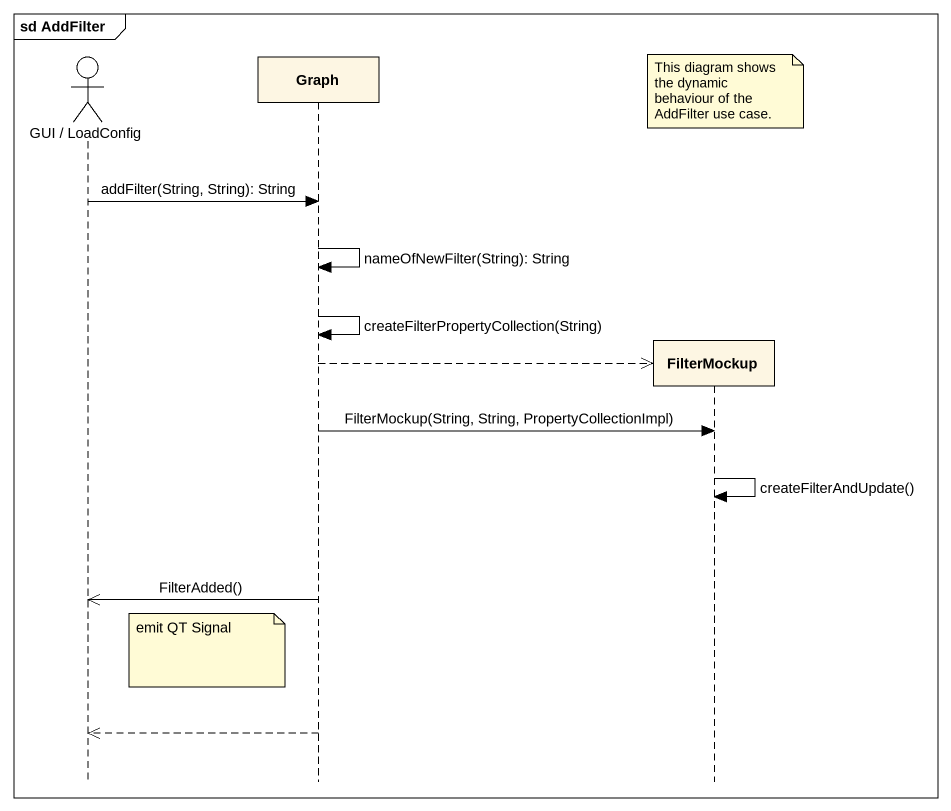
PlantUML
@startuml
mainframe sd AddFilter
hide footbox
actor "GUI / LoadConfig" as GUI_LoadConfig
participant Graph
participant FilterMockup

note over FilterMockup : This diagram shows the dynamic behaviour of the AddFilter use case.
GUI_LoadConfig -> Graph : addFilter(String, String): String
Graph -> Graph : nameOfNewFilter(String): String
Graph -> Graph : createFilterPropertyCollection(String)
Graph -->> FilterMockup **
Graph -> FilterMockup : FilterMockup(String, String, PropertyCollectionImpl)
FilterMockup -> FilterMockup : createFilterAndUpdate()
Graph ->> GUI_LoadConfig : FilterAdded()
note left of Graph : emit QT Signal
Graph -->> GUI_LoadConfig
@enduml
